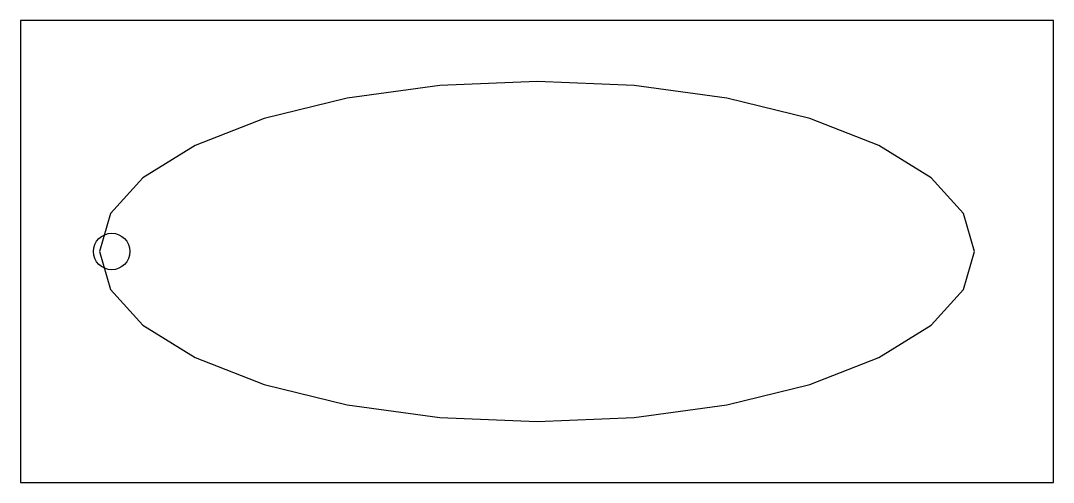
# Model space of a CAD drawing. Header units: metres. Extents: x -0.85 to 0.85, y -0.38 to 0.38.
import ezdxf

# ---------------------------------------------------------------- set-up
doc = ezdxf.new("R2010")
doc.units = ezdxf.units.M
doc.layers.add('XARCH-PLAN', color=2, linetype='Continuous')

# ---------------------------------------------------------------- blocks, each defined once
blk = doc.blocks.new('XA-Bathtub')
for points in [[(-0.85, -0.38), (0.85, -0.38), (0.85, 0.38), (-0.85, 0.38)], [(0.72, 0), (0.7019, 0.0623), (0.6487, 0.1215), (0.5629, 0.1746), (0.4489, 0.2189), (0.3124, 0.2523), (0.1602, 0.273), (0, 0.28), (-0.1602, 0.273), (-0.3124, 0.2523), (-0.4489, 0.2189), (-0.5629, 0.1746), (-0.6487, 0.1215), (-0.7019, 0.0623), (-0.72, 0), (-0.7019, -0.0623), (-0.6487, -0.1215), (-0.5629, -0.1746), (-0.4489, -0.2189), (-0.3124, -0.2523), (-0.1602, -0.273), (0, -0.28), (0.1602, -0.273), (0.3124, -0.2523), (0.4489, -0.2189), (0.5629, -0.1746), (0.6487, -0.1215), (0.7019, -0.0623)]]:
    blk.add_lwpolyline(points, close=True)
blk.add_circle((-0.7, 0), 0.03)

msp = doc.modelspace()

# ---------------------------------------------------------------- block references
at = {"layer": 'XARCH-PLAN'}
msp.add_blockref('XA-Bathtub', (0, 0), dxfattribs=at)

doc.saveas('drawing.dxf')
